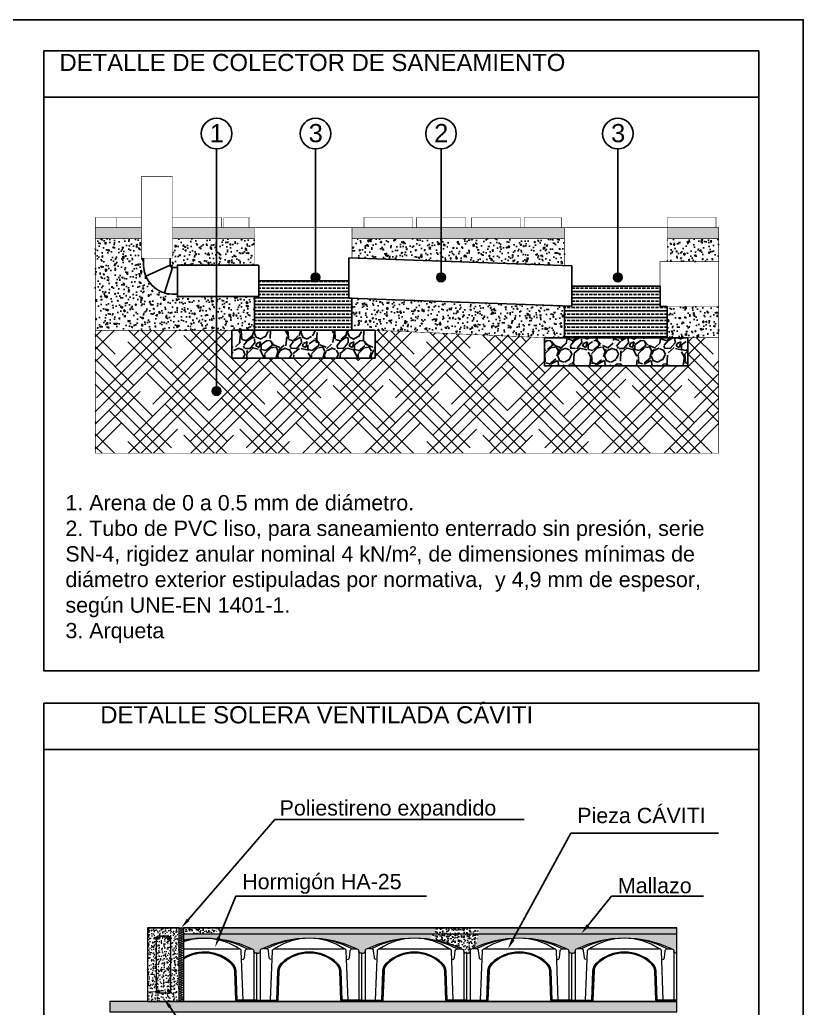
# Model space of a CAD drawing. Header units: millimetres. Extents: x 441156 to 441876, y 4514765 to 4515211.
# Drawn here: x 441215.36 to 441221.26, y 4515179.14 to 4515186.58 of the extents above; entities that cross this region are included whole.
import ezdxf

# ---------------------------------------------------------------- set-up
doc = ezdxf.new("R2010")
doc.units = ezdxf.units.MM
doc.linetypes.add('CONTINUA', pattern=[0])
doc.layers.add('01_cartela', color=6, linetype='Continuous', plot=False)
for name, color, linetype in [('01_textos', 7, 'Continuous'), ('CALEFAC_NOTAS', 7, 'Continuous'), ('INGIN SANEAMIENTO TEXTO', 7, 'Continuous')]:
    doc.layers.add(name, color=color, linetype=linetype)
doc.layers.add('_CAVITI-AUX', color=2, linetype='Continuous', lineweight=5)
doc.styles.add('Estilo1', font='swissel.ttf')
doc.styles.get("Standard").update_dxf_attribs({"font": 'arial.ttf'})
pattern_1 = [(49.99999999999999, (441142.7303756619, 4515159.658403842), (0.05762772119563754, -0.005041769884432329), [0.00602579841007903, -0.06628378251086933]), (355, (441142.7303756619, 4515159.658403842), (-0.0111480185190722, 0.06043412253417812), [0.004820638728063224, -0.05302721079035726]), (100.4514447, (441142.7351779566, 4515159.657983696), (0.04647970252451866, 0.05539235018630548), [0.005121140644945169, -0.0563325938457357]), (46.18420000000002, (441142.7303756619, 4515159.674472637), (0.08574633352302072, -0.01329861379596055), [0.00903869761511851, -0.0994256737663035]), (96.63555760999982, (441142.7375211834, 4515159.67336443), (0.07509445950203336, 0.0782645642106544), [0.007681714111587634, -0.08449896708273086]), (351.1841511700001, (441142.7303756619, 4515159.674472637), (0.07509445950629541, 0.07826456420679886), [0.00723094767584593, -0.07954045421535093]), (21, (441142.7384100598, 4515159.670455439), (0.0479578875514246, -0.03234800360326348), [0.00602579841007903, -0.06628378251086933]), (326.0000000000001, (441142.7384100598, 4515159.670455439), (0.01954890100561212, 0.05826139388008197), [0.004820638728063224, -0.05302702600869546]), (71.45144499999999, (441142.7424065504, 4515159.667759772), (0.06750678845010222, 0.02591339057753069), [0.005121140644945171, -0.05633249673706843]), (37.50000000000001, (441142.7303756619, 4515159.658403842), (0.0009769711578362776, 0.02674601673522396), [0, -0.05238427417828703, 0, -0.053830465796706, 0, -0.05322788595569809]), (7.499999999999999, (441142.7303756619, 4515159.658403842), (0.021136053339455, 0.03168860621836366), [0, -0.03069139990200252, 0, -0.05117911449627121, 0, -0.02028685464726606]), (327.5, (441142.7124589546, 4515159.658403842), (0.04288932245554872, -0.001812086952378027), [0, -0.02008599470026343, 0, -0.06266830346482188, 0, -0.08315601805909059]), (317.5, (441142.7044245568, 4515159.658403842), (0.0468554638153373, 0.008042777388060203), [0, -0.02611179311034246, 0, -0.04161818101894584, 0, -0.05905282441877449])]
pattern_2 = [(94.99999999999983, (441193.9618256629, 4515178.955395826), (0.0822992220738116, 0.06905725274510555), [0.01119100677032679, -0.1231010744735946]), (40.00000000000001, (441193.9618256629, 4515178.955395826), (-0.09400354816243046, 0.06472380658572371), [0.008952805416261518, -0.09848120275212735]), (145.4514447, (441193.9686839097, 4515178.961150579), (-0.01170432305323599, 0.133781055896103), [0.00951089228831769, -0.1046199019972584]), (91.18419999999887, (441193.9407236982, 4515178.976497792), (0.1300684268247727, 0.09514024881645708), [0.01678651015549031, -0.1846516117103935]), (141.63555761, (441193.9515627141, 4515178.984426148), (-0.004163064785043509, 0.2013950988277174), [0.01426634427177351, -0.156929994725142]), (36.18415117000001, (441193.9407236982, 4515178.976497792), (-0.004163064774383341, 0.2013950988282514), [0.0134291887795181, -0.1477211318835331]), (66, (441193.9565501718, 4515178.981773282), (0.1054598059768966, 0.02049930968730479), [0.01119100677032683, -0.1231010744735951]), (11.00000000000003, (441193.9565501718, 4515178.981773282), (-0.05083826265696384, 0.102182523394753), [0.008952805416261516, -0.09848085957887667]), (116.451445, (441193.9653384889, 4515178.983481559), (0.05462154278460041, 0.1226818333365318), [0.009510892288317689, -0.1046197216487503]), (82.50000000000001, (441193.9618256629, 4515178.955395826), (-0.03384058762969672, 0.03640655601057119), [0, -0.09728715219004042, 0, -0.09997299381491884, 0, -0.09885389313788615]), (52.5, (441193.9618256629, 4515178.955395826), (-0.01385788966623879, 0.06937073068565225), [0, -0.05699952781686498, 0, -0.09504895083597642, 0, -0.03767638946010056]), (12.5, (441193.9382969723, 4515178.931867136), (0.05870306518326421, 0.0539437048010241), [0, -0.03730335590108964, 0, -0.1163864704113997, 0, -0.1544358934305111]), (2.499999999999997, (441193.9277459899, 4515178.921316154), (0.05096983946269078, 0.07209381257759925), [0, -0.04849436267141655, 0, -0.07729255342705776, 0, -0.1096718663492036])]
pattern_3 = [(180, (441193.9618256629, 4515178.955395826), (-1.087009045070248e-17, -0.04895453530326725), []), (180, (441193.9373867077, 4515178.979834782), (-1.087009045070248e-17, -0.04895453530326725), [0.02349817694556828, -0.009790907060653454])]
pattern_4 = [(273.0127875, (441193.9125877452, 4515179.257857322), (0.1758497059158372, -2.989445004128875), [0.03345762859672664, -3.31231121131938]), (229.969741, (441193.9143462423, 4515179.224445879), (1.934346756516896, 2.286046188801407), [0.05741434113448435, -5.684017972111181]), (177.5104471, (441193.877417804, 4515179.180483451), (3.692843828681993, -0.1758497047065241), [0.04048359133617722, -4.007880664306454]), (312.2736889999999, (441193.8527988452, 4515179.067939638), (-3.341144415978818, 3.69284382896442), [0.05228388625288858, -5.176103754632521]), (337.83365418, (441193.8879687864, 4515179.029252702), (-2.989445004159426, 1.230947942767134), [0.05126848890526092, -5.075587396768062]), (42.27368899999994, (441193.935448207, 4515179.009909236), (-3.69284382896442, -3.341144415978816), [0.05228388625288857, -5.176103754632521]), (82.69424047, (441193.9741351424, 4515179.045079176), (-0.5275491181405817, -4.044543240893814), [0.06914276491882704, -6.845128143625403]), (117.25532837, (441193.9829276276, 4515179.113660563), (-2.637745591431377, 5.099641477836204), [0.06527788855843479, -6.462513329038345]), (166.42956562, (441193.9530331776, 4515179.171690966), (-3.692843828691387, 0.8792485303001026), [0.05246095284889836, -5.193640079177282]), (220.2363583, (441193.9020367629, 4515179.184000445), (2.110196473770209, 1.758497060913443), [0.05989227872247482, -2.934720309193364]), (267.3974378, (441193.8563158393, 4515179.14531351), (-0.1758497059833176, -4.044543240869745), [0.07745370392454935, -7.66792240957054]), (183.81407483, (441194.0286485513, 4515179.240272351), (-2.286046179630516, -0.1758497059648778), [0.02643589357094487, -2.617164856648316]), (216.4692344, (441194.0022710954, 4515179.238513853), (2.637745591530202, 1.934346767830105), [0.05029412524912447, -4.979130440231014]), (270, (441193.9618256629, 4515179.208619405), (0.1758497061245213, -0.1758497061245213), [0.03516985263258667, -0.3165295596164558]), (248.19859051, (441193.9284142188, 4515179.217411889), (0.5275491184591375, 1.23094794283383), [0.01893965985810097, -1.875019637675097]), (336.80140949, (441193.9213802305, 4515179.199826918), (-0.7033988245225524, 0.3516994121999498), [0.0267845556041004, -1.312446906961066]), (75.96375653, (441193.9459991894, 4515179.189275935), (0.1758497061567157, 0.8792485306161198), [0.04350292496281141, -1.406590900207791]), (206.56505118, (441193.9565501718, 4515179.231479865), (0.5275491183642603, 0.1758497061521164), [0.03145692527523154, -0.7549668681603067]), (61.38954033400001, (441193.819387401, 4515179.097834089), (1.230947942871527, 2.286046179618588), [0.0440676977711539, -4.362713306825954]), (115.34617594, (441193.8404893657, 4515179.136521025), (1.230947942784376, -2.63774559190909), [0.03697036127741205, -3.660057994265538]), (338.19859051, (441193.9213802305, 4515179.266649807), (-1.230947942834739, 0.527549118459502), [0.03787907102716262, -1.856080226506037]), (28.61045967000003, (441193.9565501718, 4515179.25258183), (-2.286046179532377, -1.230947943031419), [0.0440676977711539, -4.362713306826052]), (24.44395478000003, (441193.9284142188, 4515178.98880727), (-1.230947942871538, -0.5275491183734898), [0.04249598304252136, -2.082304100502914]), (339.7751406, (441193.9671011542, 4515179.006392241), (-2.813595298562838, 1.055098235224635), [0.0356067992747081, -3.525078366401876]), (111.80140949, (441194.0989884337, 4515179.092558598), (-0.5275491184508467, 1.230947942838412), [0.03787907102716315, -1.85608022650606]), (62.35402464, (441194.0849204572, 4515179.12772854), (-1.582647354927424, -2.98944500421873), [0.04168799235370375, -4.127099956078592]), (114.4439547799999, (441194.0128220777, 4515179.006392241), (0.5275491183649411, -1.230947942875208), [0.0212479915212606, -2.103552092024166]), (146.309932474, (441194.0884374514, 4515179.082007615), (-0.8792485306225767, 0.5275491183735119), [0.01268065411597707, -1.255389610298407]), (210.963756532, (441194.077886469, 4515179.089041603), (0.7033988244979757, 0.3516994122489849), [0.05126848890526076, -0.9741026882294204]), (231.00900596, (441194.0339240424, 4515179.062664147), (1.582647355019188, 1.934346767452265), [0.04751204096602057, -4.70368538443868]), (348.69006753, (441193.9618256629, 4515179.173449462), (-0.5275491183857455, 0.1758497060878624), [0.03586643063177967, -0.86079465235677]), (38.15722658999997, (441193.9969956042, 4515179.166415474), (3.341144416227476, 2.63774559204247), [0.06261840797172595, -6.199211602072056]), (105.9453959, (441194.0462335219, 4515179.205102409), (0.527549118343091, -1.934346767377855), [0.02560402873435057, -2.534806340434104]), (135, (441194.0391995336, 4515179.229721369), (-0.3516994122490095, 2.174018090140495e-17), [0.01492134236043586, -0.2337676969801618]), (165.25643716, (441194.0251315572, 4515179.064422645), (1.934346767332649, -0.5275491185086991), [0.03454887610135266, -3.420349673727686]), (93.01278749999905, (441193.991720113, 4515179.07321513), (-0.1758497059053753, 2.989445004129425), [0.06691525719345301, -3.278853582722642]), (44.99999999999999, (441193.9882031189, 4515179.140038018), (2.174018090140496e-17, 0.3516994122490094), [0.0646591502285554, -0.1840298891120423]), (10.30484649999995, (441194.0339240424, 4515179.185758942), (2.989445003831074, 0.5275491199912588), [0.03932121876629879, -3.892797748411352]), (299.0546040999999, (441194.0726109778, 4515179.192792931), (0.527549118388897, -0.8792485306133362), [0.0362096215060697, -1.774273913153036]), (252.64597536, (441194.0901959484, 4515179.161139984), (-1.582647355476576, -5.099641477500148), [0.05895546711127878, -5.836600988214964]), (220.42607874, (441194.0726109778, 4515179.104868077), (-2.461895885742949, -2.110196473494011), [0.06237096237758181, -6.174718413544782])]
pattern_5 = [(49.99999999999999, (-69.1007292571012, 0), (0.05762772119563755, -0.005041769884432329), [0.00602579841007903, -0.06628378251086933]), (355, (-69.1007292571012, 0), (-0.0111480185190722, 0.06043412253417813), [0.004820638728063224, -0.05302721079035726]), (100.4514447, (-69.0959269624218, -0.0004201463427024623), (0.04647970252451867, 0.05539235018630547), [0.00512114064494517, -0.05633259384573572]), (46.18420000000002, (-69.1007292571012, 0.01606879576021075), (0.08574633352302072, -0.01329861379596055), [0.00903869761511854, -0.09942567376630394]), (96.63555760999995, (-69.09358373565742, 0.01496058658804739), (0.07509445950203338, 0.0782645642106544), [0.007681714111587635, -0.08449896708273086]), (351.1841511700001, (-69.1007292571012, 0.01606879576021075), (0.0750944595062954, 0.07826456420679888), [0.00723094767584593, -0.07954045421535093]), (21, (-69.0926948592211, 0.01205159682015806), (0.04795788755142459, -0.03234800360326349), [0.00602579841007903, -0.06628378251086933]), (326.0000000000001, (-69.0926948592211, 0.01205159682015806), (0.01954890100561212, 0.05826139388008197), [0.004820638728063224, -0.05302702600869546]), (71.45144499999999, (-69.08869836859363, 0.009355929837063326), (0.06750678845010223, 0.02591339057753069), [0.005121140644945171, -0.05633249673706843]), (37.50000000000001, (-69.1007292571012, 0), (0.0009769711578362778, 0.02674601673522397), [0, -0.05238427417828703, 0, -0.053830465796706, 0, -0.0532278859556981]), (7.499999999999999, (-69.1007292571012, 0), (0.021136053339455, 0.03168860621836367), [0, -0.03069139990200252, 0, -0.05117911449627123, 0, -0.02028685464726607]), (327.5, (-69.11864596437383, 0), (0.04288932245554872, -0.001812086952378028), [0, -0.02008599470026343, 0, -0.06266830346482191, 0, -0.0831560180590906]), (317.5, (-69.12668036225394, 0), (0.04685546381533731, 0.008042777388060203), [0, -0.02611179311034246, 0, -0.04161818101894584, 0, -0.05905282441877449])]

# ---------------------------------------------------------------- blocks, each defined once
blk = doc.blocks.new('C30_lateral')
for points in [[(-0.2005385417044891, 0.4274968172066735, 0.4816990722417561), (-0.2089531521548054, 0.4406792791743328), (-0.2410468478451691, 0.4440575629311923, -0.3838189494988065), (-0.2499999999999929, 0.4540026174604179), (-0.2499999999999929, 0.4750000000001364, -0.414213562373095), (-0.2399999999999949, 0.4850000000001558), (-0.004999999999995453, 0.4850000000001558)], [(-0.004999999999995453, 0.5000000000002842), (-0.005000000000002558, 0.4000000000002899), (0, 0.4000000000002899), (0, 0.5000000000002842), (-0.2299999999999898, 0.5000000000002558), (-0.2299999999999898, 0.4925000000002626, -0.414213562373095), (-0.2374999999999901, 0.4850000000002694)], [(-0.004999999999995453, 0.4350000000001444), (-0.2410468478655687, 0.4259424370669365, 0.3838189507984343), (-0.2500000000203926, 0.4159973824924066)], [(-0.004999999999995453, 0.06499999999999773), (-0.2410468478655687, 0.07405756293323407, -0.3838189507984343), (-0.2500000000203926, 0.08400261750773552), (-0.2499999985162162, 0.416002867399726)], [(-0.005000000000002558, 0.4050036746369017), (-0.14430025512371, 0.3996584610116827, 0.1956200089911385), (-0.1820678914430047, 0.3825784738402547, 0.3992511138372316), (-0.1820678914409726, 0.1174215261633549, 0.1956200089920945), (-0.1443002551239729, 0.1003415389889426), (-0.005000000000002558, 0.09499632536369518)], [(-0.005000000000002558, 0.4000000000006025), (-0.1441085369729578, 0.3946621429625736, 0.1956200089911689), (-0.1784427549369241, 0.3791348804830932, 0.3992511138372219), (-0.1784427549346006, 0.1208651195202037, 0.1956200089920585), (-0.1441085369732207, 0.1053378570380517), (-0.004999999999995453, 0.09999999999999432)], [(-0.004999999999995453, 0), (-0.005000000000002558, 0.09999999999999432), (0, 0.09999999999999432), (0, 0), (-0.2299999999999898, 2.842170943040401e-14), (-0.2299999999999898, 0.0075000000000216, 0.414213562373095), (-0.2374999999999901, 0.01500000000001478)], [(-0.2005385417044891, 0.07250318279349699, -0.4816990722416616), (-0.2089531521548054, 0.0593207208258093), (-0.2410468478451691, 0.05594243706892144, 0.3838189494988065), (-0.2499999999999929, 0.04599738253972419), (-0.2499999999999929, 0.02500000000000568, 0.414213562373095), (-0.2399999999999949, 0.01500000000001478), (-0.004999999999995453, 0.01500000000001478)]]:
    blk.add_lwpolyline(points, format="xyb")
for centre, radius, start, end in [((0.23125000000082, 0.2500000000000568), 0.5312500000007705, 154.9423845817267, 205.0576154182714), ((0.1411706793072511, 0.2500000000000853), 0.4411706793071853, 152.4571405051513, 207.5428594948469), ((0.0005513100454876962, 0.2500000000000568), 0.3005513100454412, 146.4743921063303, 213.5256078936639)]:
    blk.add_arc(centre, radius, start, end)
blk = doc.blocks.new('corte_01')
blk.add_line((-0.3500000000002856, 0.2905033540859634), (-0.3500000000002856, 0.2011072191099998))
blk.add_lwpolyline([(-0.3500000000002856, 0.249999999721382), (-0.08399713260055819, 0.2499999985162162)])
for points in [[(0, 0.004999999999995453), (-0.09999999999999432, 0.005000000000002558), (-0.09999999999999432, 0), (0, 0), (-2.842170943040401e-14, 0.2299999999999898), (-0.0075000000000216, 0.2299999999999898, -0.414213562373095), (-0.01500000000001478, 0.2374999999999901)], [(-0.06500000000013983, 0.004999999999995453), (-0.07405756293334775, 0.2410468478655687, 0.3838189507984343), (-0.08400261750787763, 0.2500000000203926)], [(-0.07250318279361068, 0.2005385417044891, 0.4816990722417561), (-0.05932072082595141, 0.2089531521548054), (-0.05594243706909197, 0.2410468478451691, -0.3838189494988065), (-0.04599738253986629, 0.2499999999999929), (-0.02500000000014779, 0.2499999999999929, -0.414213562373095), (-0.01500000000012847, 0.2399999999999949), (-0.01500000000012847, 0.004999999999995453)], [(-0.09499632536338254, 0.005000000000002558), (-0.1003415389886015, 0.14430025512371, 0.1956200089911385), (-0.1174215261600295, 0.1820678914430047, 0.3386089107139164), (-0.3500000000002856, 0.2069878354833534, 0.3386089107139164)], [(-0.09999999999968168, 0.005000000000002558), (-0.1053378570377106, 0.1441085369729578, 0.1956200089911689), (-0.120865119517191, 0.1784427549369241, 0.3431555736592181), (-0.3500000000002856, 0.2011072191099998, 0.3431555736592181)]]:
    blk.add_lwpolyline(points, format="xyb")
for centre, radius, start, end in [((-0.2500000000002274, -0.0005513100454876962), 0.3005513100454412, 56.47439210633036, 109.4340666694297), ((-0.2500000000002274, -0.23125000000082), 0.5312500000007705, 64.94238458172676, 100.8498158629873), ((-0.250000000000199, -0.1411706793072511), 0.4411706793071853, 62.4571405051513, 103.1010785720571)]:
    blk.add_arc(centre, radius, start, end)

msp = doc.modelspace()

# ---------------------------------------------------------------- hatches: boundary and pattern name
at = {"layer": '_CAVITI-AUX'}
h = msp.add_hatch(dxfattribs=at)
h.set_pattern_fill('AR-CONC', color=254, scale=0.0003163148771695029, style=0)
h.set_pattern_definition(pattern_1)
h.paths.add_polyline_path([(441216.5582682398, 4515179.746667467), (441216.3210320819, 4515179.746667467), (441216.3210320819, 4515179.193116432), (441216.5582682398, 4515179.193116432)])
h = msp.add_hatch(dxfattribs=at)
h.set_pattern_fill('HONEY', color=256, scale=0.003163148771695028, style=0)
h.set_pattern_definition([(0, (441142.7303756619, 4515159.658403842), (0.01506449602519757, 0.008697490797346758), [0.01004299735013171, -0.02008599470026343]), (120, (441142.7303756619, 4515159.658403842), (-0.01506449599228245, 0.008697490854357426), [0.01004299735013169, -0.02008599470026338]), (59.99999999999999, (441142.7303756619, 4515159.658403842), (3.29151222835188e-11, 0.01739498165170418), [-0.02008599470026343, 0.01004299735013171])])
h.paths.add_polyline_path([(441216.5582682398, 4515179.746667467), (441216.5898997276, 4515179.746667467), (441216.5898997276, 4515179.193116432), (441216.5582682398, 4515179.193116432)], flags=17)
h = msp.add_hatch(dxfattribs=at)
h.set_pattern_fill('AR-CONC', color=254, scale=0.0003163148771695029, style=0)
h.set_pattern_definition(pattern_5)
h.paths.add_polyline_path([(441216.8878974431, 4515179.746667467), (441216.5898997276, 4515179.746667467), (441216.5898997276, 4515179.702383383), (441216.8697168783, 4515179.702383383)])
h = msp.add_hatch(dxfattribs=at)
h.set_pattern_fill('AR-CONC', color=254, scale=0.0003163148771695029, style=0)
h.set_pattern_definition(pattern_5)
h.paths.add_polyline_path([(441217.8946985978, 4515179.588510028, -0.414213531411887), (441217.9105143397, 4515179.572694285), (441217.9105143397, 4515179.568740348, 0.4142135623730951), (441217.9223761475, 4515179.556878541), (441217.9342379555, 4515179.556878541), (441217.9460997636, 4515179.556878541, 0.4647927261435585), (441217.9581205276, 4515179.570457601, -0.4564119804114849), (441217.9737773132, 4515179.588510028, -0.1454838851494013), (441218.4473293081, 4515179.659304289), (441218.4708267809, 4515179.702383383), (441216.5898997276, 4515179.702383383), (441216.5898997276, 4515179.652569097, -0.1579704279593764), (441217.1039114049, 4515179.588510028, -0.4142135308729084), (441217.1197271468, 4515179.572694285), (441217.1197271468, 4515179.568740348, 0.4142135623730951), (441217.1315889545, 4515179.556878541), (441217.1434507626, 4515179.556878541), (441217.1553125706, 4515179.556878541, 0.4647927261435577), (441217.1673333346, 4515179.570457601, -0.45641198041179), (441217.1829901202, 4515179.588510028, -0.2222222236054084)])
h = msp.add_hatch(dxfattribs=at)
h.set_pattern_fill('AR-CONC', color=254, scale=0.0003163148771695029, style=0)
h.set_pattern_definition(pattern_5)
h.paths.add_polyline_path([(441218.4949815149, 4515179.746667467), (441216.8878974431, 4515179.746667467), (441216.8697168783, 4515179.702383383), (441218.4708267809, 4515179.702383383)])
h = msp.add_hatch(dxfattribs=at)
h.set_pattern_fill('AR-CONC', color=254, scale=0.0003163148771695029, style=0)
h.set_pattern_definition(pattern_5)
h.paths.add_polyline_path([(441218.6720921808, 4515179.702383383), (441218.4708267809, 4515179.702383383), (441218.4473293081, 4515179.659304289, -0.05779545865203738), (441218.6346148165, 4515179.610282454)])
h = msp.add_hatch(dxfattribs=at)
h.set_pattern_fill('AR-CONC', color=254, scale=0.0003163148771695029, style=0)
h.set_pattern_definition(pattern_5)
h.paths.add_polyline_path([(441218.6901120939, 4515179.746667467), (441218.4949815149, 4515179.746667467), (441218.4708267809, 4515179.702383383), (441218.6720921808, 4515179.702383383)])
h = msp.add_hatch(dxfattribs=at)
h.set_pattern_fill('AR-CONC', color=254, scale=0.0003163148771695029, style=0)
h.set_pattern_definition(pattern_5)
h.paths.add_polyline_path([(441218.812547499, 4515179.702383383), (441218.6720921808, 4515179.702383383), (441218.6346148165, 4515179.610282454, -0.01646889016330024), (441218.6854857908, 4515179.588510028, -0.4142135314118908), (441218.7013015327, 4515179.572694285), (441218.7013015327, 4515179.568740348, 0.4142135623730951), (441218.7131633405, 4515179.556878541), (441218.7250251485, 4515179.556878541), (441218.7368869564, 4515179.556878541, 0.4142135623730951), (441218.7487487642, 4515179.568740348), (441218.7487487642, 4515179.572694285, -0.4142135308729323), (441218.7645645061, 4515179.588510028, -0.00714127146389083), (441218.7864481675, 4515179.598362983)])
h = msp.add_hatch(dxfattribs=at)
h.set_pattern_fill('AR-CONC', color=254, scale=0.0003163148771695029, style=0)
h.set_pattern_definition(pattern_5)
h.paths.add_polyline_path([(441218.8236586367, 4515179.746667467), (441218.6901120939, 4515179.746667467), (441218.6720921808, 4515179.702383383), (441218.812547499, 4515179.702383383)])
at = {"layer": '_CAVITI-AUX', "linetype": 'CONTINUA'}
h = msp.add_hatch(dxfattribs=at)
h.set_pattern_fill('AR-CONC', color=254, scale=0.0003, style=0)
h.set_pattern_definition([(49.99999999999999, (-69.1007292571012, 0), (0.0546554006988012, -0.004781725661670925), [0.005715, -0.062865]), (355, (-69.1007292571012, 0), (-0.0105730264274908, 0.05731705357171054), [0.004572, -0.050292175251]), (100.4514447, (-69.09617465500119, -0.0003984760499999999), (0.04408237412710598, 0.05253532557365852), [0.004857002639999999, -0.05342707337999999]), (46.18420000000002, (-69.1007292571012, 0.01524), (0.08132371226763897, -0.01261269837981814), [0.008572499999999993, -0.09429749999999995]), (96.63555760999995, (-69.09395228710119, 0.01418895), (0.0712212402154509, 0.07422783737931644), [0.007285506941999999, -0.08014068244799999]), (351.1841511700001, (-69.1007292571012, 0.01524), (0.07122124021949311, 0.07422783737565979), [0.006857990121, -0.07543791957599999]), (21, (-69.09310925710119, 0.01143), (0.04548431738073974, -0.03067955945612628), [0.005715, -0.062865]), (326.0000000000001, (-69.09310925710119, 0.01143), (0.01854060850429412, 0.05525638983669578), [0.004572, -0.05029199999999999]), (71.45144499999999, (-69.08931889732119, 0.00887337003), (0.06402492578361484, 0.02457683066577157), [0.00485700264, -0.05342698127999999]), (37.50000000000001, (-69.1007292571012, 0), (0.0009265809751775449, 0.02536651166194593), [0, -0.04968239999999999, 0, -0.051054, 0, -0.0504825]), (7.499999999999999, (-69.1007292571012, 0), (0.02004589875309172, 0.03005417244543585), [0, -0.0291084, 0, -0.0485394, 0, -0.0192405]), (327.5, (-69.1177218571012, 0), (0.04067717855006141, -0.001718623197802033), [0, -0.01905, 0, -0.059436, 0, -0.07886699999999999]), (317.5, (-69.12534185710119, 0), (0.04443875441580541, 0.007627947309999908), [0, -0.024765, 0, -0.0394716, 0, -0.05600699999999999])])
h.paths.add_polyline_path([(441220.3065995343, 4515179.702383383), (441218.812547499, 4515179.702383383), (441218.7864481675, 4515179.598362983, -0.2147401703947355), (441219.4762729837, 4515179.588510028, -0.4142135314118809), (441219.4920887256, 4515179.572694285), (441219.4920887256, 4515179.568740348, 0.4142135623730951), (441219.5039505333, 4515179.556878541), (441219.5158123414, 4515179.556878541), (441219.5276741493, 4515179.556878541, 0.4142135623730951), (441219.5395359571, 4515179.568740348), (441219.5395359571, 4515179.572694285, -0.4142135308729323), (441219.5553516989, 4515179.588510028, -0.2222222236054122), (441220.2670601765, 4515179.588510028, -0.4142135314118766), (441220.2828759184, 4515179.572694285), (441220.2828759184, 4515179.568740348, 0.4142135623730951), (441220.2947377262, 4515179.556878541), (441220.3065995343, 4515179.556878541)])
at = {"layer": '_CAVITI-AUX'}
h = msp.add_hatch(dxfattribs=at)
h.set_pattern_fill('AR-CONC', color=254, scale=0.0003163148771695029, style=0)
h.set_pattern_definition(pattern_5)
h.paths.add_polyline_path([(441220.3065995343, 4515179.746667467), (441218.8236586367, 4515179.746667467), (441218.812547499, 4515179.702383383), (441220.3065995343, 4515179.702383383)])
h = msp.add_hatch(color=256, dxfattribs=at)
h.dxf.hatch_style = 1
edge = h.paths.add_edge_path()
edge.add_arc((441216.4001108012, 4515179.667588747), 0.007907871929237571, 0, 360)
h = msp.add_hatch(color=256, dxfattribs=at)
h.dxf.hatch_style = 1
edge = h.paths.add_edge_path()
edge.add_arc((441216.4791895205, 4515179.667588747), 0.007907871929237571, 0, 360)
h = msp.add_hatch(color=256, dxfattribs=at)
h.dxf.hatch_style = 1
edge = h.paths.add_edge_path()
edge.add_arc((441216.4001108012, 4515179.27219515), 0.007907871929237571, 0, 360)
h = msp.add_hatch(color=256, dxfattribs=at)
h.dxf.hatch_style = 1
edge = h.paths.add_edge_path()
edge.add_arc((441216.4791895205, 4515179.27219515), 0.007907871929237571, 0, 360)
h = msp.add_hatch(dxfattribs=at)
h.set_pattern_fill('AR-CONC', color=254, scale=0.0003163148771695029, style=0)
h.set_pattern_definition(pattern_1)
h.paths.add_polyline_path([(441220.3065995343, 4515179.193116432), (441220.1484420957, 4515179.193116432), (441216.3210320819, 4515179.193116432), (441216.0363486924, 4515179.193116432), (441216.0363486924, 4515179.114037713), (441220.3065995343, 4515179.114037713)])
at = {"layer": 'INGIN SANEAMIENTO TEXTO'}
h = msp.add_hatch(color=254, dxfattribs=at)
h.dxf.hatch_style = 1
h.paths.add_polyline_path([(441216.272828109, 4515185.015715223), (441215.926284953, 4515185.015715223), (441215.926284953, 4515184.932226203), (441216.272828109, 4515184.932226203)])
h = msp.add_hatch(color=254, dxfattribs=at)
h.dxf.hatch_style = 1
h.paths.add_polyline_path([(441217.1250862503, 4515184.932226203), (441216.5078098784, 4515184.932226203), (441216.5078098784, 4515185.015715223), (441217.1250862503, 4515185.015715223)])
h = msp.add_hatch(color=254, dxfattribs=at)
h.dxf.hatch_style = 1
h.paths.add_polyline_path([(441217.8596857517, 4515184.932226203), (441219.4594149835, 4515184.932226203), (441219.4594149835, 4515185.015715223), (441217.8596857517, 4515185.015715223)])
h = msp.add_hatch(color=254, dxfattribs=at)
h.dxf.hatch_style = 1
h.paths.add_polyline_path([(441220.2336483005, 4515185.015715223), (441220.6203774447, 4515185.015715223), (441220.6203774447, 4515184.932226203), (441220.2336483005, 4515184.932226203)])
h = msp.add_hatch(dxfattribs=at)
h.set_pattern_fill('AR-CONC', color=254, scale=0.0005874544236392073, angle=45)
h.set_pattern_definition(pattern_2)
edge = h.paths.add_edge_path()
edge.add_line((441215.926284953, 4515184.932226203), (441215.926284953, 4515184.243675543))
edge.add_line((441215.926284953, 4515184.243675543), (441217.1250862503, 4515184.243675543))
edge.add_line((441217.1250862503, 4515184.243675543), (441217.1250862503, 4515184.498502316))
edge.add_line((441217.1250862503, 4515184.498502316), (441216.5455427706, 4515184.498502316))
edge.add_line((441216.5455427706, 4515184.498502316), (441216.5455427706, 4515184.516383959))
edge.add_line((441216.5455427706, 4515184.516383959), (441216.4911028916, 4515184.516383959))
edge.add_line((441216.4911028916, 4515184.516383959), (441216.4690766494, 4515184.519208007))
edge.add_line((441216.4690766494, 4515184.519208007), (441216.4526165208, 4515184.522881354))
edge.add_line((441216.4526165208, 4515184.522881354), (441216.4414406773, 4515184.52609368))
edge.add_line((441216.4414406773, 4515184.52609368), (441216.4254938792, 4515184.531848096))
edge.add_line((441216.4254938792, 4515184.531848096), (441216.4081110978, 4515184.539926127))
edge.add_line((441216.4081110978, 4515184.539926127), (441216.396203842, 4515184.546510007))
edge.add_line((441216.396203842, 4515184.546510007), (441216.3894030511, 4515184.55111465))
edge.add_line((441216.3894030511, 4515184.55111465), (441216.3679538863, 4515184.566235729))
edge.add_line((441216.3679538863, 4515184.566235729), (441216.3561640593, 4515184.576952126))
edge.add_line((441216.3561640593, 4515184.576952126), (441216.3466255052, 4515184.587092711))
edge.add_line((441216.3466255052, 4515184.587092711), (441216.3363756698, 4515184.599138472))
edge.add_line((441216.3363756698, 4515184.599138472), (441216.329678887, 4515184.608414412))
edge.add_line((441216.329678887, 4515184.608414412), (441216.3234685938, 4515184.617388561))
edge.add_line((441216.3234685938, 4515184.617388561), (441216.3179326761, 4515184.62699962))
edge.add_line((441216.3179326761, 4515184.62699962), (441216.3141179256, 4515184.633844562))
edge.add_line((441216.3141179256, 4515184.633844562), (441216.3095952486, 4515184.643559303))
edge.add_line((441216.3095952486, 4515184.643559303), (441216.3067552361, 4515184.649659671))
edge.add_line((441216.3067552361, 4515184.649659671), (441216.3012142048, 4515184.664993947))
edge.add_line((441216.3012142048, 4515184.664993947), (441216.2981442868, 4515184.674843848))
edge.add_line((441216.2981442868, 4515184.674843848), (441216.2957151932, 4515184.685004799))
edge.add_line((441216.2957151932, 4515184.685004799), (441216.2933586673, 4515184.694862196))
edge.add_line((441216.2933586673, 4515184.694862196), (441216.2920883283, 4515184.705624789))
edge.add_line((441216.2920883283, 4515184.705624789), (441216.2905372786, 4515184.718765623))
edge.add_line((441216.2905372786, 4515184.718765623), (441216.2907097526, 4515184.733484085))
edge.add_line((441216.2907097526, 4515184.733484085), (441216.2907097526, 4515184.786127363))
edge.add_line((441216.2907097526, 4515184.786127363), (441216.272828109, 4515184.786127363))
edge.add_line((441216.272828109, 4515184.786127363), (441216.272828109, 4515184.932226203))
edge.add_line((441216.272828109, 4515184.932226203), (441215.926284953, 4515184.932226203))
edge.add_line((441215.926284953, 4515184.932226203), (441215.926284953, 4515184.243675543))
h = msp.add_hatch(dxfattribs=at)
h.set_pattern_fill('AR-CONC', color=254, scale=0.0005874544236392073, angle=45)
h.set_pattern_definition(pattern_2)
h.paths.add_polyline_path([(441217.1250862503, 4515184.932226203), (441217.1250862503, 4515184.733484085), (441216.5455427706, 4515184.733484085), (441216.5455427706, 4515184.715602443), (441216.5078098784, 4515184.715602443), (441216.503429535, 4515184.716387471), (441216.5013258863, 4515184.717133621), (441216.4995332788, 4515184.717769445), (441216.4976889562, 4515184.718999918), (441216.4961456094, 4515184.720245966), (441216.494612328, 4515184.721767888), (441216.4932266708, 4515184.723606413), (441216.4921362629, 4515184.725363472), (441216.4912438059, 4515184.727203849), (441216.4906029814, 4515184.729201601), (441216.4902137897, 4515184.731434491), (441216.489928235, 4515184.733484085), (441216.489928235, 4515184.786127363), (441216.5078098784, 4515184.786127363), (441216.5078098784, 4515184.932226203)])
h = msp.add_hatch(dxfattribs=at)
h.set_pattern_fill('AR-CONC', color=254, scale=0.0005874544236392073, angle=45)
h.set_pattern_definition(pattern_2)
h.paths.add_polyline_path([(441219.4594149835, 4515184.932226203), (441219.4594149835, 4515184.729903537), (441217.8596857517, 4515184.788140665), (441217.8596857517, 4515184.932226203)])
h = msp.add_hatch(dxfattribs=at)
h.set_pattern_fill('AR-CONC', color=254, scale=0.0005874544236392073, angle=45)
h.set_pattern_definition(pattern_2)
h.paths.add_polyline_path([(441220.2336483005, 4515184.932226203), (441220.6203774447, 4515184.932226203), (441220.6203774447, 4515184.759727037), (441220.2336483005, 4515184.759727037)])
h = msp.add_hatch(dxfattribs=at)
h.set_pattern_fill('JIS_STN_2.5', color=5, scale=0.01958181412130691, angle=135)
h.set_pattern_definition(pattern_3)
h.paths.add_polyline_path([(441217.1250862503, 4515184.243675543), (441217.1250862503, 4515184.498502316), (441217.1593720338, 4515184.498502316), (441217.1593720338, 4515184.615993201), (441217.8353780404, 4515184.615993201), (441217.8353780404, 4515184.486003472), (441217.8596857517, 4515184.485118566), (441217.8596857517, 4515184.243675543)])
h = msp.add_hatch(color=5, dxfattribs=at)
h.dxf.hatch_style = 1
edge = h.paths.add_edge_path()
edge.add_arc((441217.5850510728, 4515184.641655359), 0.03267041153160185, 0, 360)
h = msp.add_hatch(color=5, dxfattribs=at)
h.dxf.hatch_style = 1
edge = h.paths.add_edge_path()
edge.add_arc((441218.5302023727, 4515184.641655359), 0.03267041153160185, 0, 360)
h = msp.add_hatch(color=5, dxfattribs=at)
h.dxf.hatch_style = 1
edge = h.paths.add_edge_path()
edge.add_arc((441219.8623041543, 4515184.641655359), 0.03267041153160185, 0, 360)
h = msp.add_hatch(dxfattribs=at)
h.set_pattern_fill('JIS_STN_2.5', color=5, scale=0.01958181412130691, angle=135)
h.set_pattern_definition(pattern_3)
h.paths.add_polyline_path([(441219.4594149835, 4515184.187725513), (441219.4594149835, 4515184.426881438), (441219.5143312869, 4515184.424882246), (441219.5143312869, 4515184.576393295), (441220.1795070255, 4515184.576393295), (441220.1795070255, 4515184.421912463), (441220.2336483005, 4515184.421912463), (441220.2336483005, 4515184.187725513)])
h = msp.add_hatch(dxfattribs=at)
h.set_pattern_fill('AR-CONC', color=254, scale=0.0005874544236392073, angle=45)
h.set_pattern_definition(pattern_2)
h.paths.add_polyline_path([(441217.8596857517, 4515184.243675543), (441218.0336108651, 4515184.243675543), (441219.3082693327, 4515184.187725513), (441219.4594149835, 4515184.187725513), (441219.4594149835, 4515184.426881438), (441217.8596857517, 4515184.485118566)])
h = msp.add_hatch(dxfattribs=at)
h.set_pattern_fill('AR-CONC', color=254, scale=0.0005874544236392073, angle=45)
h.set_pattern_definition(pattern_2)
h.paths.add_polyline_path([(441220.2336483005, 4515184.187725513), (441220.6203774447, 4515184.187725513), (441220.6203774447, 4515184.421912463), (441220.2336483005, 4515184.421912463)])
h = msp.add_hatch(dxfattribs=at)
h.set_pattern_fill('HOUND', color=254, scale=0.0417745367921214, angle=45)
h.set_pattern_definition([(44.99999999999999, (441150.3797685468, 4515148.001783228), (0.1406797648996038, 0.2344662748326729), [1.061073234519883, -0.5305366172599416]), (135, (441150.3797685468, 4515148.001783228), (0.1406797648996037, -0.2344662748326729), [1.061073234519883, -0.5305366172599416])])
h.paths.add_polyline_path([(441220.6203774447, 4515184.187725513), (441220.6203774447, 4515183.318756884), (441215.926284953, 4515183.318756884), (441215.926284953, 4515184.243675543), (441216.9541236918, 4515184.243675543), (441216.9541236918, 4515184.033015416), (441218.0336108651, 4515184.033015416), (441218.0336108651, 4515184.243675543), (441219.3082693327, 4515184.187725513), (441219.3082693327, 4515183.977065386), (441220.387756506, 4515183.977065386), (441220.387756506, 4515184.187725513)])
h = msp.add_hatch(dxfattribs=at)
h.set_pattern_fill('GRAVEL', color=254, scale=0.009790907060653454, angle=45)
h.set_pattern_definition(pattern_4)
h.paths.add_polyline_path([(441216.9541236918, 4515184.243675543), (441218.0336108651, 4515184.243675543), (441218.0336108651, 4515184.033015416), (441216.9541236918, 4515184.033015416)])
h = msp.add_hatch(dxfattribs=at)
h.set_pattern_fill('GRAVEL', color=254, scale=0.009790907060653454, angle=45)
h.set_pattern_definition(pattern_4)
h.paths.add_polyline_path([(441219.3082693327, 4515184.187725513), (441220.387756506, 4515184.187725513), (441220.387756506, 4515183.977065386), (441219.3082693327, 4515183.977065386)])
h = msp.add_hatch(color=5, dxfattribs=at)
h.dxf.hatch_style = 1
edge = h.paths.add_edge_path()
edge.add_arc((441216.8401212528, 4515183.786150729), 0.03267041153160185, 0, 360)

# ---------------------------------------------------------------- linework, layer by layer
at = {"layer": '01_cartela', "color": 3}
msp.add_lwpolyline([(441190.6199995322, 4515186.580085885), (441190.6199995322, 4515165.045061872), (441221.2579875925, 4515165.045061872), (441221.2579875925, 4515186.580085885)], close=True, dxfattribs=at)
at = {"layer": '_CAVITI-AUX', "linetype": 'ByBlock', "lineweight": -2}
for p, q in [((441219.5087672555, 4515180.45837594), (441219.5245829994, 4515180.45837594)), ((441216.9852933239, 4515179.983903625), (441217.0011090678, 4515179.983903625)), ((441218.0923953941, 4515179.983903625), (441218.1082111379, 4515179.983903625))]:
    msp.add_line(p, q, dxfattribs=at)
at = {"layer": '_CAVITI-AUX'}
for p, q in [((441216.3210320819, 4515179.746667467), (441216.5582682398, 4515179.746667467)), ((441216.3210320819, 4515179.746667467), (441216.3210320819, 4515179.193116432)), ((441216.5898997276, 4515179.746667467), (441220.3065995343, 4515179.746667467)), ((441216.3210320819, 4515179.193116432), (441216.0363486924, 4515179.193116432)), ((441216.3210320819, 4515179.193116432), (441220.3065995343, 4515179.193116432))]:
    msp.add_line(p, q, dxfattribs=at)
at = {"layer": '_CAVITI-AUX', "linetype": 'ByBlock', "lineweight": -2}
for points in [[(441216.6258750518, 4515179.806426392), (441217.2796273, 4515180.560755909), (441219.1556002882, 4515180.560755909)], [(441219.0721660235, 4515179.657933029), (441219.5087672555, 4515180.45837594)], [(441219.5245829994, 4515180.45837594), (441220.6200241991, 4515180.45837594)], [(441216.8582215837, 4515179.674383231), (441216.9852933239, 4515179.983903625)], [(441217.0011090678, 4515179.983903625), (441218.4220666795, 4515179.983903625)], [(441219.6376519445, 4515179.76572461), (441219.8146809362, 4515179.983903625), (441220.5078274164, 4515179.983903625)], [(441216.4901162547, 4515179.150207262), (441217.102522951, 4515178.205157272), (441217.92162568, 4515178.205157272)]]:
    msp.add_lwpolyline(points, dxfattribs=at)
at = {"layer": '_CAVITI-AUX'}
for points in [[(441216.5582682398, 4515179.746667467), (441216.3210320819, 4515179.746667467), (441216.3210320819, 4515179.193116432), (441216.5582682398, 4515179.193116432)], [(441216.5582682398, 4515179.746667467), (441216.5898997276, 4515179.746667467), (441216.5898997276, 4515179.193116432), (441216.5582682398, 4515179.193116432)], [(441220.3065995343, 4515179.193116432), (441220.1484420957, 4515179.193116432), (441216.3210320819, 4515179.193116432), (441216.0363486924, 4515179.193116432), (441216.0363486924, 4515179.114037713), (441220.3065995343, 4515179.114037713)]]:
    msp.add_lwpolyline(points, close=True, dxfattribs=at)
msp.add_lwpolyline([(441220.3065995343, 4515179.746667467), (441216.5898997276, 4515179.746667467), (441216.5898997276, 4515179.520483091, -0.338608910703039), (441216.9577398844, 4515179.481070345, -0.1956200090037024), (441216.9847531546, 4515179.421338019), (441216.9932070076, 4515179.201024304), (441217.1434507626, 4515179.201024304), (441217.2936945174, 4515179.201024304), (441217.3021483705, 4515179.421338019, -0.1956200089887215), (441217.3291616405, 4515179.481070345, -0.399251113826974), (441217.7485270773, 4515179.481070345, -0.1956200090036965), (441217.7755403476, 4515179.421338019), (441217.7839942005, 4515179.201024304), (441217.9342379555, 4515179.201024304), (441218.0844817104, 4515179.201024304), (441218.0929355634, 4515179.421338019, -0.1956200089887219), (441218.1199488335, 4515179.481070345, -0.3992511138269741), (441218.5393142703, 4515179.481070345, -0.1956200090036957), (441218.5663275405, 4515179.421338019), (441218.5747813935, 4515179.201024304), (441218.7250251484, 4515179.201024304), (441218.8752689033, 4515179.201024304), (441218.8837227563, 4515179.421338019, -0.1956200089887222), (441218.9107360264, 4515179.481070345, -0.3992511138269741), (441219.3301014632, 4515179.481070345, -0.1956200090036957), (441219.3571147335, 4515179.421338019), (441219.3655685863, 4515179.201024304), (441219.5158123413, 4515179.201024304), (441219.6660560961, 4515179.201024304), (441219.6745099492, 4515179.421338019, -0.1956200089887193), (441219.7015232193, 4515179.481070345, -0.3992511138269742), (441220.1208886561, 4515179.481070345, -0.1956200090036971), (441220.1479019264, 4515179.421338019), (441220.1563557793, 4515179.201024304), (441220.3065995343, 4515179.201024304)], format="xyb", close=True, dxfattribs=at)
msp.add_lwpolyline([(441216.5898997276, 4515179.702383383), (441220.3065995343, 4515179.702383383)], dxfattribs=at)
for points in [[(441216.4791895205, 4515179.683404492), (441216.4001108012, 4515179.683404492, 0.414213562373095), (441216.3842950574, 4515179.667588747), (441216.3842950574, 4515179.27219515, 0.414213562373095), (441216.4001108012, 4515179.256379408), (441216.4791895205, 4515179.256379408, 0.414213562373095), (441216.4950052645, 4515179.27219515), (441216.4950052645, 4515179.667588747)], [(441216.4456392613, 4515179.656405328), (441216.4680061007, 4515179.678772168, -1), (441216.4903729403, 4515179.656405328), (441216.4680061007, 4515179.634038488)]]:
    msp.add_lwpolyline(points, format="xyb", dxfattribs=at)
for centre in [(441216.4001108012, 4515179.667588747), (441216.4791895205, 4515179.667588747), (441216.4001108012, 4515179.27219515), (441216.4791895205, 4515179.27219515)]:
    msp.add_circle(centre, 0.007907871929237571, dxfattribs=at)
for points in [[(441216.6358348726, 4515179.797794547), (441216.5740839836, 4515179.746667467), (441216.615915231, 4515179.815058237)], [(441219.6478865024, 4515179.757420357), (441219.587826434, 4515179.704317261), (441219.6274173866, 4515179.774028861)], [(441216.8704138769, 4515179.669377758), (441216.8281887466, 4515179.601229471), (441216.8460292903, 4515179.679388704)], [(441219.0837365241, 4515179.651621905), (441219.0342992772, 4515179.588510026), (441219.060595523, 4515179.664244154)], [(441216.5005758172, 4515179.158226259), (441216.4420022675, 4515179.212964636), (441216.4796566923, 4515179.142188264)]]:
    msp.add_solid(points, dxfattribs=at)
at = {"layer": 'CALEFAC_NOTAS', "color": 7}
for points in [[(441215.5400148984, 4515186.346074517), (441220.9244259659, 4515186.346074517), (441220.9244259659, 4515185.996901857), (441215.5400148984, 4515185.996901857)], [(441215.5400148984, 4515185.996901857), (441220.9244259659, 4515185.996901857), (441220.9244259659, 4515181.679730791), (441215.5400148984, 4515181.679730791)], [(441215.5400148984, 4515181.436912216), (441220.9244259659, 4515181.436912216), (441220.9244259659, 4515177.510934624), (441215.5400148984, 4515177.510934624)], [(441215.5400148984, 4515181.436912216), (441220.9244259659, 4515181.436912216), (441220.9244259659, 4515181.087739556), (441215.5400148984, 4515181.087739556)]]:
    msp.add_lwpolyline(points, close=True, dxfattribs=at)
at = {"layer": 'INGIN SANEAMIENTO TEXTO', "color": 5}
for points in [[(441216.8401212528, 4515185.608322841), (441216.8401212528, 4515183.786150729)], [(441217.5850510728, 4515185.608322841), (441217.5850510728, 4515184.641655359)], [(441218.5302023727, 4515185.608322841), (441218.5302023727, 4515184.641655359)], [(441219.8623041543, 4515185.608322841), (441219.8623041543, 4515184.641655359)], [(441217.8353780404, 4515184.789025571), (441219.5143312869, 4515184.727904344)], [(441217.8353780404, 4515184.486003472), (441217.8353780404, 4515184.789025571)], [(441216.489928235, 4515184.733484085), (441216.3074184555, 4515184.649963176)], [(441216.5078098784, 4515184.715602443), (441216.4475975177, 4515184.524900923)], [(441217.1593720338, 4515184.733484085), (441216.5455427706, 4515184.733484085), (441216.5455427706, 4515184.498502316), (441217.1593720338, 4515184.498502316), (441217.1593720338, 4515184.733484085)], [(441219.5143312869, 4515184.424882246), (441219.5143312869, 4515184.727904344)], [(441217.1250862503, 4515184.243675543), (441217.1250862503, 4515184.498502316), (441217.1593720338, 4515184.498502316), (441217.1593720338, 4515184.615993201), (441217.8353780404, 4515184.615993201), (441217.8353780404, 4515184.486003472), (441217.8596857517, 4515184.485118566), (441217.8596857517, 4515184.243675543), (441217.1250862503, 4515184.243675543)], [(441219.4594149835, 4515184.187725513), (441219.4594149835, 4515184.426881438), (441219.5143312869, 4515184.424882246), (441219.5143312869, 4515184.576393295), (441220.1795070255, 4515184.576393295), (441220.1795070255, 4515184.421912463), (441220.2336483005, 4515184.421912463), (441220.2336483005, 4515184.187725513), (441219.4594149835, 4515184.187725513)], [(441217.8353780404, 4515184.486003472), (441219.5143312869, 4515184.424882246)]]:
    msp.add_lwpolyline(points, dxfattribs=at)
at = {"layer": 'INGIN SANEAMIENTO TEXTO', "color": 5, "const_width": 0.003916362824261381}
for points in [[(441216.272828109, 4515185.399956626), (441216.272828109, 4515184.786127363), (441216.5078098784, 4515184.786127363), (441216.5078098784, 4515185.399956626), (441216.272828109, 4515185.399956626)], [(441216.272828109, 4515185.015715223), (441215.926284953, 4515185.015715223), (441215.926284953, 4515184.932226203), (441216.272828109, 4515184.932226203), (441216.272828109, 4515185.015715223)], [(441217.1250862503, 4515184.932226203), (441216.5078098784, 4515184.932226203), (441216.5078098784, 4515185.015715223), (441217.1250862503, 4515185.015715223), (441217.1250862503, 4515184.932226203)], [(441217.1250862503, 4515184.733484085), (441217.1250862503, 4515185.015715223), (441217.8596857517, 4515185.015715223), (441217.8596857517, 4515184.788140665), (441217.8353780404, 4515184.789025571), (441217.8353780404, 4515184.486003472), (441217.8596857517, 4515184.485118566), (441217.8596857517, 4515184.243675543), (441217.1250862503, 4515184.243675543), (441217.1250862503, 4515184.498502316), (441217.1593720338, 4515184.498502316), (441217.1593720338, 4515184.733484085), (441217.1250862503, 4515184.733484085)], [(441217.8596857517, 4515184.932226203), (441219.4594149835, 4515184.932226203), (441219.4594149835, 4515185.015715223), (441217.8596857517, 4515185.015715223), (441217.8596857517, 4515184.932226203)], [(441219.4594149835, 4515184.727904344), (441219.4594149835, 4515185.015715223), (441220.2336483005, 4515185.015715223), (441220.2336483005, 4515184.759727037), (441220.1795070255, 4515184.759727037), (441220.1795070255, 4515184.421912463), (441220.2336483005, 4515184.421912463), (441220.2336483005, 4515184.187725513), (441219.4594149835, 4515184.187725513), (441219.4594149835, 4515184.426881438), (441219.5143312869, 4515184.424882246), (441219.5143312869, 4515184.727904344), (441219.4594149835, 4515184.729903537)], [(441220.2336483005, 4515185.015715223), (441220.6203774447, 4515185.015715223), (441220.6203774447, 4515184.932226203), (441220.2336483005, 4515184.932226203), (441220.2336483005, 4515185.015715223)], [(441215.926284953, 4515184.932226203), (441215.926284953, 4515184.243675543), (441217.1250862503, 4515184.243675543), (441217.1250862503, 4515184.498502316), (441216.5455427706, 4515184.498502316), (441216.5455427706, 4515184.516383959), (441216.4911028916, 4515184.516383959), (441216.4690766494, 4515184.519208007), (441216.4526165208, 4515184.522881354), (441216.4414406773, 4515184.52609368), (441216.4254938792, 4515184.531848096), (441216.4081110978, 4515184.539926127), (441216.396203842, 4515184.546510007), (441216.3894030511, 4515184.55111465), (441216.3679538863, 4515184.566235729), (441216.3561640593, 4515184.576952126), (441216.3466255052, 4515184.587092711), (441216.3363756698, 4515184.599138472), (441216.329678887, 4515184.608414412), (441216.3234685938, 4515184.617388561), (441216.3179326761, 4515184.62699962), (441216.3141179256, 4515184.633844562), (441216.3095952486, 4515184.643559303), (441216.3067552361, 4515184.649659671), (441216.3012142048, 4515184.664993947), (441216.2981442868, 4515184.674843848), (441216.2957151932, 4515184.685004799), (441216.2933586673, 4515184.694862196), (441216.2920883283, 4515184.705624789), (441216.2905372786, 4515184.718765623), (441216.2907097526, 4515184.733484085), (441216.2907097526, 4515184.786127363), (441216.272828109, 4515184.786127363), (441216.272828109, 4515184.932226203), (441215.926284953, 4515184.932226203), (441215.926284953, 4515184.243675543)], [(441217.1250862503, 4515184.932226203), (441217.1250862503, 4515184.733484085), (441216.5455427706, 4515184.733484085), (441216.5455427706, 4515184.715602443), (441216.5078098784, 4515184.715602443), (441216.503429535, 4515184.716387471), (441216.5013258863, 4515184.717133621), (441216.4995332788, 4515184.717769445), (441216.4976889562, 4515184.718999918), (441216.4961456094, 4515184.720245966), (441216.494612328, 4515184.721767888), (441216.4932266708, 4515184.723606413), (441216.4921362629, 4515184.725363472), (441216.4912438059, 4515184.727203849), (441216.4906029814, 4515184.729201601), (441216.4902137897, 4515184.731434491), (441216.489928235, 4515184.733484085), (441216.489928235, 4515184.786127363), (441216.5078098784, 4515184.786127363), (441216.5078098784, 4515184.932226203), (441217.1250862503, 4515184.932226203)], [(441219.4594149835, 4515184.932226203), (441219.4594149835, 4515184.729903537), (441217.8596857517, 4515184.788140665), (441217.8596857517, 4515184.932226203), (441219.4594149835, 4515184.932226203)], [(441217.8596857517, 4515184.243675543), (441218.0336108651, 4515184.243675543), (441219.3082693327, 4515184.187725513), (441219.4594149835, 4515184.187725513), (441219.4594149835, 4515184.426881438), (441217.8596857517, 4515184.485118566), (441217.8596857517, 4515184.243675543)], [(441220.6203774447, 4515184.187725513), (441220.6203774447, 4515183.318756884), (441215.926284953, 4515183.318756884), (441215.926284953, 4515184.243675543), (441216.9541236918, 4515184.243675543), (441216.9541236918, 4515184.033015416), (441218.0336108651, 4515184.033015416), (441218.0336108651, 4515184.243675543), (441219.3082693327, 4515184.187725513), (441219.3082693327, 4515183.977065386), (441220.387756506, 4515183.977065386), (441220.387756506, 4515184.187725513), (441220.6203774447, 4515184.187725513)]]:
    msp.add_lwpolyline(points, dxfattribs=at)
for points in [[(441215.926284953, 4515185.015715223), (441216.0835251458, 4515185.015715223), (441216.0835251458, 4515185.092079728), (441215.926284953, 4515185.092079728)], [(441216.0835251458, 4515185.015715223), (441216.272828109, 4515185.015715223), (441216.272828109, 4515185.092079728), (441216.0835251458, 4515185.092079728)], [(441216.5078098784, 4515185.015715223), (441216.8757720035, 4515185.015715223), (441216.8757720035, 4515185.092079728), (441216.5078098784, 4515185.092079728)], [(441216.8942102228, 4515185.015715223), (441217.0835131861, 4515185.015715223), (441217.0835131861, 4515185.092079728), (441216.8942102228, 4515185.092079728)], [(441217.9501761978, 4515185.015715223), (441218.3181383227, 4515185.015715223), (441218.3181383227, 4515185.092079728), (441217.9501761978, 4515185.092079728)], [(441218.3462761409, 4515185.015715223), (441218.7142382657, 4515185.015715223), (441218.7142382657, 4515185.092079728), (441218.3462761409, 4515185.092079728)], [(441218.7607606216, 4515185.015715223), (441219.1287227466, 4515185.015715223), (441219.1287227466, 4515185.092079728), (441218.7607606216, 4515185.092079728)], [(441219.1568605647, 4515185.015715223), (441219.436784823, 4515185.015715223), (441219.436784823, 4515185.092079728), (441219.1568605647, 4515185.092079728)], [(441220.2336483005, 4515185.015715223), (441220.6016104253, 4515185.015715223), (441220.6016104253, 4515185.092079728), (441220.2336483005, 4515185.092079728)], [(441220.2336483005, 4515184.932226203), (441220.6203774447, 4515184.932226203), (441220.6203774447, 4515184.759727037), (441220.2336483005, 4515184.759727037)], [(441220.1795070255, 4515184.759727037), (441220.6203774447, 4515184.759727037), (441220.6203774447, 4515184.421912463), (441220.1795070255, 4515184.421912463)], [(441220.2336483005, 4515184.187725513), (441220.6203774447, 4515184.187725513), (441220.6203774447, 4515184.421912463), (441220.2336483005, 4515184.421912463)]]:
    msp.add_lwpolyline(points, close=True, dxfattribs=at)
at = {"layer": 'INGIN SANEAMIENTO TEXTO', "color": 5}
for points in [[(441216.5455427706, 4515184.516383959), (441216.5078098784, 4515184.516383959, -0.4142135623730792), (441216.2907097526, 4515184.733484085), (441216.2907097526, 4515184.786127363)], [(441216.5455427706, 4515184.715602443), (441216.5078098784, 4515184.715602443, -0.4142135623731065), (441216.489928235, 4515184.733484085), (441216.489928235, 4515184.786127363)]]:
    msp.add_lwpolyline(points, format="xyb", dxfattribs=at)
for points in [[(441216.9541236918, 4515184.243675543), (441218.0336108651, 4515184.243675543), (441218.0336108651, 4515184.033015416), (441216.9541236918, 4515184.033015416)], [(441219.3082693327, 4515184.187725513), (441220.387756506, 4515184.187725513), (441220.387756506, 4515183.977065386), (441219.3082693327, 4515183.977065386)]]:
    msp.add_lwpolyline(points, close=True, dxfattribs=at)
for centre, radius in [((441216.8401212528, 4515185.723411474), 0.1150886336546776), ((441217.5850510728, 4515185.723411474), 0.1150886336546776), ((441218.5302023727, 4515185.723411474), 0.1150886336546776), ((441219.8623041543, 4515185.723411474), 0.1150886336546776), ((441217.5850510728, 4515184.641655359), 0.03267041153160185), ((441218.5302023727, 4515184.641655359), 0.03267041153160185), ((441219.8623041543, 4515184.641655359), 0.03267041153160185), ((441216.8401212528, 4515183.786150729), 0.03267041153160185)]:
    msp.add_circle(centre, radius, dxfattribs=at)

# ---------------------------------------------------------------- block references
at = {"layer": '_CAVITI-AUX', "xscale": 1.581574385847514, "yscale": 1.581574385847514, "zscale": 1.581574385847514}
msp.add_blockref('corte_01', (441217.1434507626, 4515179.193116432), dxfattribs=at)
at = {"layer": '_CAVITI-AUX', "xscale": 1.581574385847514, "yscale": 1.581574385847514, "zscale": 1.581574385847514, "rotation": 270}
for p in [(441217.1434507626, 4515179.193116432), (441217.9342379555, 4515179.193116432), (441218.7250251484, 4515179.193116432), (441219.5158123413, 4515179.193116432)]:
    msp.add_blockref('C30_lateral', p, dxfattribs=at)

# ---------------------------------------------------------------- texts
at = {"layer": '01_textos', "color": 1, "char_height": 0.1288338101108379, "attachment_point": 1, "style": 'Estilo1'}
for s, insert in [('\\pi0.3958;DETALLE DE COLECTOR DE SANEAMIENTO{\\H1.443x; }', (441215.260775408, 4515186.323375849)), ('\\pi0.70303;DETALLE SOLERA VENTILADA CÁVITI{\\H1.7223x; }', (441215.260775408, 4515181.414213548))]:
    msp.add_mtext_dynamic_manual_height_columns(s, width=4.915157639354463, gutter_width=11.875, heights=[0], dxfattribs=dict(at, insert=insert))
at = {"layer": 'INGIN SANEAMIENTO TEXTO', "color": 5}
for s, p in [('1', (441216.7887042364, 4515185.658571037)), ('3', (441217.5336340565, 4515185.658571037)), ('2', (441218.4787853564, 4515185.658571037)), ('3', (441219.810887138, 4515185.658571037))]:
    msp.add_text(s, height=0.1370726988491484, dxfattribs=at).set_placement(p)
at = {"layer": 'INGIN SANEAMIENTO TEXTO', "color": 5, "insert": (441215.7017060694, 4515183.003456764), "char_height": 0.1154296411361249, "attachment_point": 1, "style": 'Estilo1'}
msp.add_mtext_dynamic_manual_height_columns('1. Arena de 0 a 0.5 mm de diámetro.\\P2. Tubo de PVC liso, para saneamiento enterrado sin presión, serie SN-4, rigidez anular nominal 4 kN/m², de dimensiones mínimas de diámetro exterior estipuladas por normativa,  y 4,9 mm de espesor, según UNE-EN 1401-1. \\P3. Arqueta', width=4.945009669140212, gutter_width=11.875, heights=[0], dxfattribs=at)
at = {"layer": 'INGIN SANEAMIENTO TEXTO', "color": 5, "char_height": 0.1154296411361249, "width": 4.945009669140212, "attachment_point": 1, "style": 'Estilo1'}
for s, insert in [('Poliestireno expandido', (441217.3146366756, 4515180.707241358)), ('Pieza CÁVITI', (441219.556214487, 4515180.650090994)), ('Hormigón HA-25', (441217.0327405555, 4515180.152729448)), ('Mallazo', (441219.8621281678, 4515180.122529129))]:
    msp.add_mtext(s, dxfattribs=dict(at, insert=insert))

doc.saveas('drawing.dxf')
